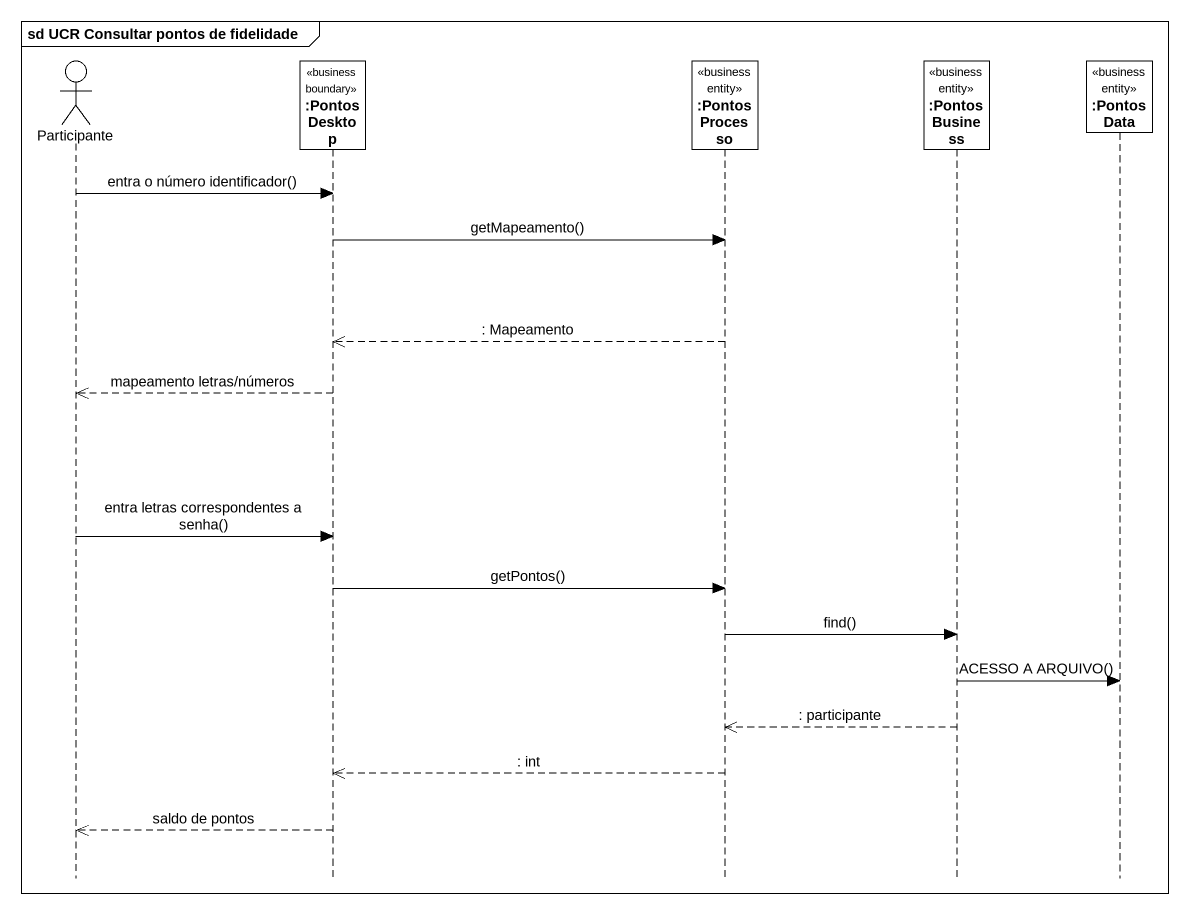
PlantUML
@startuml
mainframe sd UCR Consultar pontos de fidelidade
hide footbox
actor Participante
participant ":PontosDesktop" as PontosDesktop <<business boundary>>
participant ":PontosProcesso" as PontosProcesso <<business entity>>
participant ":PontosBusiness" as PontosBusiness <<business entity>>
participant ":PontosData" as PontosData <<business entity>>

Participante -> PontosDesktop : entra o número identificador()
PontosDesktop -> PontosProcesso : getMapeamento()
PontosProcesso -->> PontosDesktop : : Mapeamento
PontosDesktop -->> Participante : mapeamento letras/números
Participante -> PontosDesktop : entra letras correspondentes a senha()
PontosDesktop -> PontosProcesso : getPontos()
PontosProcesso -> PontosBusiness : find()
PontosBusiness -> PontosData : ACESSO A ARQUIVO()
PontosBusiness -->> PontosProcesso : : participante
PontosProcesso -->> PontosDesktop : : int
PontosDesktop -->> Participante : saldo de pontos
@enduml
